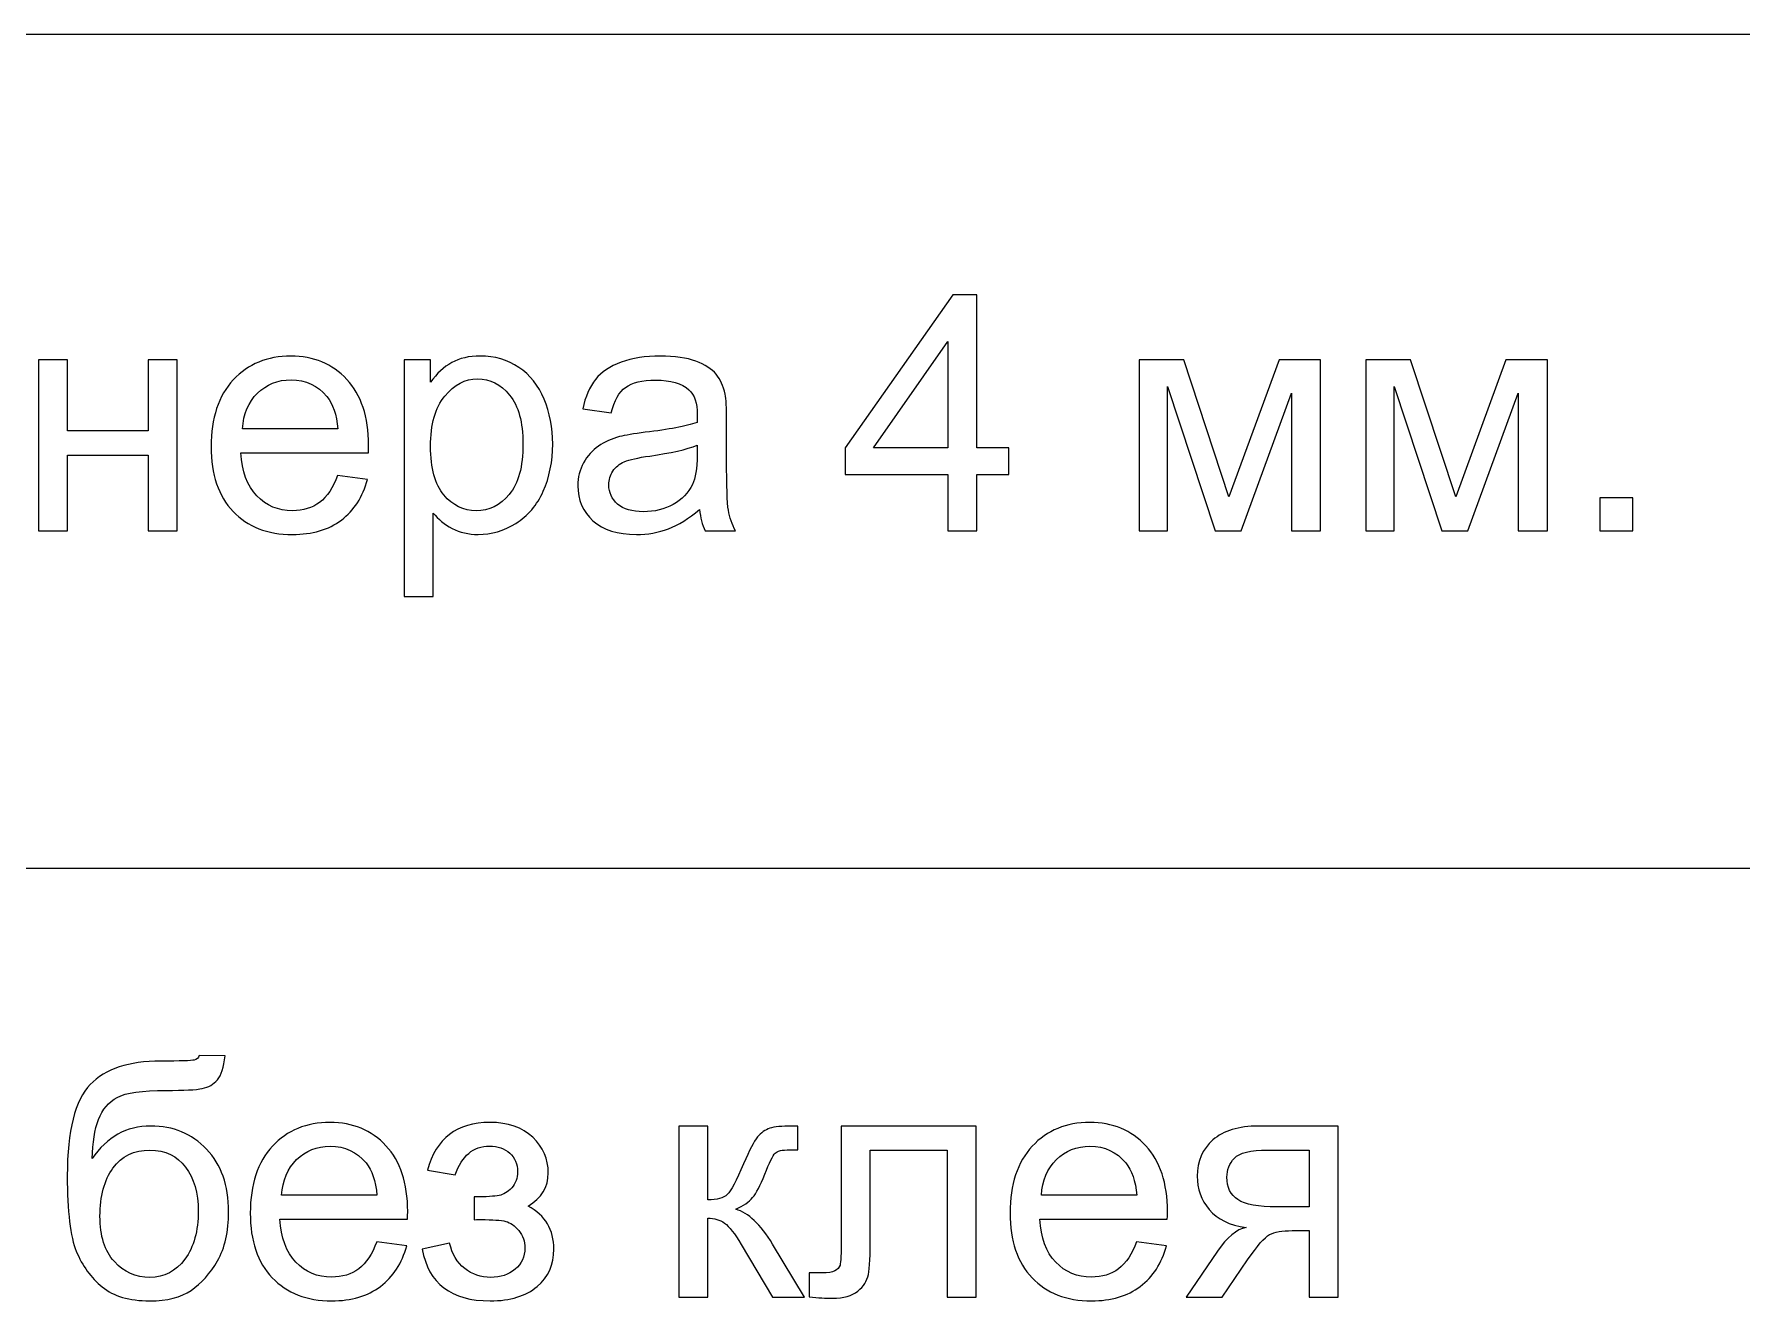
# Model space of a CAD drawing. Header units: millimetres. Extents: x -998 to 1016, y -1915 to 1914.
# Drawn here: x -715.9 to -597.2, y 1483.8 to 1571.8 of the extents above; entities that cross this region are included whole.
import ezdxf

# ---------------------------------------------------------------- set-up
doc = ezdxf.new("R2010")
doc.units = ezdxf.units.MM
doc.header["$MEASUREMENT"] = 0
doc.layers.add('layer 1', color=7, linetype='Continuous')

msp = doc.modelspace()

# ---------------------------------------------------------------- linework, layer by layer
at = {"layer": 'layer 1', "color": 30, "lineweight": 20}
msp.add_open_spline([(-807.1737, 1513.8448), (-807.1737, 1513.8448), (-15.4561, 1513.8448), (-15.4561, 1513.8448), (-15.4561, 1513.8448), (-15.4561, 1523.849), (-15.4561, 1545.1696), (-15.4561, 1571.8448), (-15.4561, 1571.8448), (-15.4561, 1571.8448), (-30.2756, 1571.8448), (-30.2756, 1571.8448), (-30.2756, 1571.8448), (-30.2756, 1571.8448), (-807.1737, 1571.8448), (-807.1737, 1571.8448), (-807.1737, 1571.8448), (-807.1737, 1571.8448), (-821.7336, 1571.8448), (-821.7336, 1571.8448), (-821.7336, 1571.8448), (-821.7336, 1571.8448), (-836.5531, 1571.8448), (-836.5531, 1571.8448), (-836.5531, 1571.8448), (-836.5531, 1545.1696), (-836.5531, 1523.849), (-836.5531, 1513.8448), (-836.5531, 1513.8448), (-836.5531, 1513.8448), (-807.1737, 1513.8448), (-807.1737, 1513.8448)], degree=3, knots=[0, 0, 0, 0, 0.11111111, 0.11111111, 0.11111111, 0.11111111, 0.22222222, 0.22222222, 0.22222222, 0.22222222, 0.33333333, 0.33333333, 0.33333333, 0.33333333, 0.44444444, 0.44444444, 0.44444444, 0.44444444, 0.55555556, 0.55555556, 0.55555556, 0.55555556, 0.66666667, 0.66666667, 0.66666667, 0.66666667, 0.77777778, 0.77777778, 0.77777778, 0.77777778, 1, 1, 1, 1], dxfattribs=at)
at = {"layer": 'layer 1', "color": 250}
for points, knots in [([(-652.3638, 1537.3097), (-652.3638, 1537.3097), (-652.3638, 1541.2308), (-652.3638, 1541.2308), (-652.3638, 1541.2308), (-652.3638, 1541.2308), (-659.4952, 1541.2308), (-659.4952, 1541.2308), (-659.4952, 1541.2308), (-659.4952, 1541.2308), (-659.4952, 1543.0882), (-659.4952, 1543.0882), (-659.4952, 1543.0882), (-659.4952, 1543.0882), (-651.9969, 1553.728), (-651.9969, 1553.728), (-651.9969, 1553.728), (-651.9969, 1553.728), (-650.3459, 1553.728), (-650.3459, 1553.728), (-650.3459, 1553.728), (-650.3459, 1553.728), (-650.3459, 1543.0882), (-650.3459, 1543.0882), (-650.3459, 1543.0882), (-650.3459, 1543.0882), (-648.1217, 1543.0882), (-648.1217, 1543.0882), (-648.1217, 1543.0882), (-648.1217, 1543.0882), (-648.1217, 1541.2308), (-648.1217, 1541.2308), (-648.1217, 1541.2308), (-648.1217, 1541.2308), (-650.3459, 1541.2308), (-650.3459, 1541.2308), (-650.3459, 1541.2308), (-650.3459, 1541.2308), (-650.3459, 1537.3097), (-650.3459, 1537.3097), (-650.3459, 1537.3097), (-650.3459, 1537.3097), (-652.3638, 1537.3097), (-652.3638, 1537.3097)], [0, 0, 0, 0, 0.08333333, 0.08333333, 0.08333333, 0.08333333, 0.16666667, 0.16666667, 0.16666667, 0.16666667, 0.25, 0.25, 0.25, 0.25, 0.33333333, 0.33333333, 0.33333333, 0.33333333, 0.41666667, 0.41666667, 0.41666667, 0.41666667, 0.5, 0.5, 0.5, 0.5, 0.58333333, 0.58333333, 0.58333333, 0.58333333, 0.66666667, 0.66666667, 0.66666667, 0.66666667, 0.75, 0.75, 0.75, 0.75, 0.83333333, 0.83333333, 0.83333333, 0.83333333, 1, 1, 1, 1]), ([(-652.3638, 1543.0882), (-652.3638, 1543.0882), (-652.3638, 1550.4757), (-652.3638, 1550.4757), (-652.3638, 1550.4757), (-652.3638, 1550.4757), (-657.5117, 1543.0882), (-657.5117, 1543.0882), (-657.5117, 1543.0882), (-657.5117, 1543.0882), (-652.3638, 1543.0882), (-652.3638, 1543.0882)], [0, 0, 0, 0, 0.25, 0.25, 0.25, 0.25, 0.5, 0.5, 0.5, 0.5, 1, 1, 1, 1]), ([(-715.549, 1549.2107), (-715.549, 1549.2107), (-713.5311, 1549.2107), (-713.5311, 1549.2107), (-713.5311, 1549.2107), (-713.5311, 1549.2107), (-713.5311, 1544.2577), (-713.5311, 1544.2577), (-713.5311, 1544.2577), (-713.5311, 1544.2577), (-707.936, 1544.2577), (-707.936, 1544.2577), (-707.936, 1544.2577), (-707.936, 1544.2577), (-707.936, 1549.2107), (-707.936, 1549.2107), (-707.936, 1549.2107), (-707.936, 1549.2107), (-705.9181, 1549.2107), (-705.9181, 1549.2107), (-705.9181, 1549.2107), (-705.9181, 1549.2107), (-705.9181, 1537.3097), (-705.9181, 1537.3097), (-705.9181, 1537.3097), (-705.9181, 1537.3097), (-707.936, 1537.3097), (-707.936, 1537.3097), (-707.936, 1537.3097), (-707.936, 1537.3097), (-707.936, 1542.5837), (-707.936, 1542.5837), (-707.936, 1542.5837), (-707.936, 1542.5837), (-713.5311, 1542.5837), (-713.5311, 1542.5837), (-713.5311, 1542.5837), (-713.5311, 1542.5837), (-713.5311, 1537.3097), (-713.5311, 1537.3097), (-713.5311, 1537.3097), (-713.5311, 1537.3097), (-715.549, 1537.3097), (-715.549, 1537.3097), (-715.549, 1537.3097), (-715.549, 1537.3097), (-715.549, 1549.2107), (-715.549, 1549.2107)], [0, 0, 0, 0, 0.07692308, 0.07692308, 0.07692308, 0.07692308, 0.15384615, 0.15384615, 0.15384615, 0.15384615, 0.23076923, 0.23076923, 0.23076923, 0.23076923, 0.30769231, 0.30769231, 0.30769231, 0.30769231, 0.38461538, 0.38461538, 0.38461538, 0.38461538, 0.46153846, 0.46153846, 0.46153846, 0.46153846, 0.53846154, 0.53846154, 0.53846154, 0.53846154, 0.61538462, 0.61538462, 0.61538462, 0.61538462, 0.69230769, 0.69230769, 0.69230769, 0.69230769, 0.76923077, 0.76923077, 0.76923077, 0.76923077, 0.84615385, 0.84615385, 0.84615385, 0.84615385, 1, 1, 1, 1]), ([(-694.77, 1541.162), (-694.77, 1541.162), (-692.6834, 1540.8869), (-692.6834, 1540.8869), (-692.6834, 1540.8869), (-693.0082, 1539.6754), (-693.6159, 1538.7314), (-694.5025, 1538.0626), (-694.5025, 1538.0626), (-695.3892, 1537.3938), (-696.5204, 1537.0575), (-697.9001, 1537.0575), (-697.9001, 1537.0575), (-699.6352, 1537.0575), (-701.011, 1537.5925), (-702.0276, 1538.6626), (-702.0276, 1538.6626), (-703.0442, 1539.7289), (-703.5525, 1541.2308), (-703.5525, 1543.1608), (-703.5525, 1543.1608), (-703.5525, 1545.1558), (-703.0404, 1546.7074), (-702.0123, 1547.8081), (-702.0123, 1547.8081), (-700.9842, 1548.9126), (-699.6504, 1549.4629), (-698.0109, 1549.4629), (-698.0109, 1549.4629), (-696.4249, 1549.4629), (-695.1293, 1548.924), (-694.1242, 1547.8425), (-694.1242, 1547.8425), (-693.119, 1546.7609), (-692.6146, 1545.2399), (-692.6146, 1543.2793), (-692.6146, 1543.2793), (-692.6146, 1543.1608), (-692.6184, 1542.9812), (-692.626, 1542.7443), (-692.626, 1542.7443), (-692.626, 1542.7443), (-701.4887, 1542.7443), (-701.4887, 1542.7443), (-701.4887, 1542.7443), (-701.4123, 1541.441), (-701.0454, 1540.4397), (-700.3804, 1539.748), (-700.3804, 1539.748), (-699.7192, 1539.0562), (-698.8899, 1538.7085), (-697.9001, 1538.7085), (-697.9001, 1538.7085), (-697.1625, 1538.7085), (-696.5319, 1538.9034), (-696.0121, 1539.2932), (-696.0121, 1539.2932), (-695.4885, 1539.683), (-695.0758, 1540.306), (-694.77, 1541.162)], [0, 0, 0, 0, 0.0625, 0.0625, 0.0625, 0.0625, 0.125, 0.125, 0.125, 0.125, 0.1875, 0.1875, 0.1875, 0.1875, 0.25, 0.25, 0.25, 0.25, 0.3125, 0.3125, 0.3125, 0.3125, 0.375, 0.375, 0.375, 0.375, 0.4375, 0.4375, 0.4375, 0.4375, 0.5, 0.5, 0.5, 0.5, 0.5625, 0.5625, 0.5625, 0.5625, 0.625, 0.625, 0.625, 0.625, 0.6875, 0.6875, 0.6875, 0.6875, 0.75, 0.75, 0.75, 0.75, 0.8125, 0.8125, 0.8125, 0.8125, 0.875, 0.875, 0.875, 0.875, 1, 1, 1, 1]), ([(-690.1343, 1532.7465), (-690.1343, 1532.7465), (-690.1343, 1549.2107), (-690.1343, 1549.2107), (-690.1343, 1549.2107), (-690.1343, 1549.2107), (-688.2998, 1549.2107), (-688.2998, 1549.2107), (-688.2998, 1549.2107), (-688.2998, 1549.2107), (-688.2998, 1547.6476), (-688.2998, 1547.6476), (-688.2998, 1547.6476), (-687.868, 1548.2514), (-687.3788, 1548.7062), (-686.8323, 1549.0081), (-686.8323, 1549.0081), (-686.2896, 1549.31), (-685.6284, 1549.4629), (-684.8526, 1549.4629), (-684.8526, 1549.4629), (-683.836, 1549.4629), (-682.9417, 1549.203), (-682.1659, 1548.6795), (-682.1659, 1548.6795), (-681.3901, 1548.1597), (-680.8053, 1547.4221), (-680.4079, 1546.4743), (-680.4079, 1546.4743), (-680.0142, 1545.5227), (-679.8155, 1544.4832), (-679.8155, 1543.3481), (-679.8155, 1543.3481), (-679.8155, 1542.1366), (-680.0334, 1541.0436), (-680.469, 1540.069), (-680.469, 1540.069), (-680.9047, 1539.0983), (-681.5391, 1538.353), (-682.3723, 1537.8333), (-682.3723, 1537.8333), (-683.2016, 1537.3173), (-684.0768, 1537.0575), (-684.994, 1537.0575), (-684.994, 1537.0575), (-685.6666, 1537.0575), (-686.2705, 1537.1989), (-686.8017, 1537.4817), (-686.8017, 1537.4817), (-687.3367, 1537.7645), (-687.7724, 1538.1199), (-688.1164, 1538.5518), (-688.1164, 1538.5518), (-688.1164, 1538.5518), (-688.1164, 1532.7465), (-688.1164, 1532.7465), (-688.1164, 1532.7465), (-688.1164, 1532.7465), (-690.1343, 1532.7465), (-690.1343, 1532.7465)], [0, 0, 0, 0, 0.0625, 0.0625, 0.0625, 0.0625, 0.125, 0.125, 0.125, 0.125, 0.1875, 0.1875, 0.1875, 0.1875, 0.25, 0.25, 0.25, 0.25, 0.3125, 0.3125, 0.3125, 0.3125, 0.375, 0.375, 0.375, 0.375, 0.4375, 0.4375, 0.4375, 0.4375, 0.5, 0.5, 0.5, 0.5, 0.5625, 0.5625, 0.5625, 0.5625, 0.625, 0.625, 0.625, 0.625, 0.6875, 0.6875, 0.6875, 0.6875, 0.75, 0.75, 0.75, 0.75, 0.8125, 0.8125, 0.8125, 0.8125, 0.875, 0.875, 0.875, 0.875, 1, 1, 1, 1]), ([(-669.6076, 1538.8002), (-670.3567, 1538.162), (-671.079, 1537.7148), (-671.7707, 1537.4511), (-671.7707, 1537.4511), (-672.4625, 1537.1874), (-673.2039, 1537.0575), (-673.9988, 1537.0575), (-673.9988, 1537.0575), (-675.3059, 1537.0575), (-676.311, 1537.3747), (-677.0142, 1538.0129), (-677.0142, 1538.0129), (-677.7174, 1538.6473), (-678.069, 1539.4614), (-678.069, 1540.4512), (-678.069, 1540.4512), (-678.069, 1541.0321), (-677.9352, 1541.5633), (-677.6715, 1542.0449), (-677.6715, 1542.0449), (-677.404, 1542.5264), (-677.0562, 1542.9086), (-676.6282, 1543.199), (-676.6282, 1543.199), (-676.1963, 1543.4895), (-675.7148, 1543.7112), (-675.1759, 1543.8602), (-675.1759, 1543.8602), (-674.7785, 1543.9634), (-674.1784, 1544.0628), (-673.3797, 1544.1621), (-673.3797, 1544.1621), (-671.7516, 1544.3532), (-670.5478, 1544.5863), (-669.7796, 1544.8539), (-669.7796, 1544.8539), (-669.7719, 1545.129), (-669.7681, 1545.3048), (-669.7681, 1545.3774), (-669.7681, 1545.3774), (-669.7681, 1546.1953), (-669.9592, 1546.7724), (-670.3414, 1547.1087), (-670.3414, 1547.1087), (-670.8573, 1547.5635), (-671.6255, 1547.789), (-672.6421, 1547.789), (-672.6421, 1547.789), (-673.5937, 1547.789), (-674.2969, 1547.6208), (-674.7479, 1547.2883), (-674.7479, 1547.2883), (-675.2027, 1546.9558), (-675.5352, 1546.3673), (-675.753, 1545.5189), (-675.753, 1545.5189), (-675.753, 1545.5189), (-677.725, 1545.794), (-677.725, 1545.794), (-677.725, 1545.794), (-677.5454, 1546.6386), (-677.2511, 1547.3227), (-676.8384, 1547.8425), (-676.8384, 1547.8425), (-676.4256, 1548.3622), (-675.8294, 1548.7597), (-675.0498, 1549.0425), (-675.0498, 1549.0425), (-674.274, 1549.3215), (-673.3682, 1549.4629), (-672.344, 1549.4629), (-672.344, 1549.4629), (-671.3274, 1549.4629), (-670.4981, 1549.3444), (-669.8598, 1549.1037), (-669.8598, 1549.1037), (-669.2254, 1548.8629), (-668.7554, 1548.5648), (-668.4573, 1548.2017), (-668.4573, 1548.2017), (-668.1592, 1547.8387), (-667.949, 1547.3801), (-667.8267, 1546.8259), (-667.8267, 1546.8259), (-667.7617, 1546.4819), (-667.7273, 1545.8628), (-667.7273, 1544.9723), (-667.7273, 1544.9723), (-667.7273, 1544.9723), (-667.7273, 1542.2971), (-667.7273, 1542.2971), (-667.7273, 1542.2971), (-667.7273, 1540.4283), (-667.6853, 1539.2473), (-667.6012, 1538.7467), (-667.6012, 1538.7467), (-667.5209, 1538.246), (-667.3528, 1537.7683), (-667.1082, 1537.3097), (-667.1082, 1537.3097), (-667.1082, 1537.3097), (-669.2178, 1537.3097), (-669.2178, 1537.3097), (-669.2178, 1537.3097), (-669.4203, 1537.7339), (-669.5503, 1538.2307), (-669.6076, 1538.8002)], [0, 0, 0, 0, 0.03571429, 0.03571429, 0.03571429, 0.03571429, 0.07142857, 0.07142857, 0.07142857, 0.07142857, 0.10714286, 0.10714286, 0.10714286, 0.10714286, 0.14285714, 0.14285714, 0.14285714, 0.14285714, 0.17857143, 0.17857143, 0.17857143, 0.17857143, 0.21428571, 0.21428571, 0.21428571, 0.21428571, 0.25, 0.25, 0.25, 0.25, 0.28571429, 0.28571429, 0.28571429, 0.28571429, 0.32142857, 0.32142857, 0.32142857, 0.32142857, 0.35714286, 0.35714286, 0.35714286, 0.35714286, 0.39285714, 0.39285714, 0.39285714, 0.39285714, 0.42857143, 0.42857143, 0.42857143, 0.42857143, 0.46428571, 0.46428571, 0.46428571, 0.46428571, 0.5, 0.5, 0.5, 0.5, 0.53571429, 0.53571429, 0.53571429, 0.53571429, 0.57142857, 0.57142857, 0.57142857, 0.57142857, 0.60714286, 0.60714286, 0.60714286, 0.60714286, 0.64285714, 0.64285714, 0.64285714, 0.64285714, 0.67857143, 0.67857143, 0.67857143, 0.67857143, 0.71428571, 0.71428571, 0.71428571, 0.71428571, 0.75, 0.75, 0.75, 0.75, 0.78571429, 0.78571429, 0.78571429, 0.78571429, 0.82142857, 0.82142857, 0.82142857, 0.82142857, 0.85714286, 0.85714286, 0.85714286, 0.85714286, 0.89285714, 0.89285714, 0.89285714, 0.89285714, 0.92857143, 0.92857143, 0.92857143, 0.92857143, 1, 1, 1, 1]), ([(-639.0641, 1549.2107), (-639.0641, 1549.2107), (-635.9608, 1549.2107), (-635.9608, 1549.2107), (-635.9608, 1549.2107), (-635.9608, 1549.2107), (-632.8155, 1539.6868), (-632.8155, 1539.6868), (-632.8155, 1539.6868), (-632.8155, 1539.6868), (-629.3339, 1549.2107), (-629.3339, 1549.2107), (-629.3339, 1549.2107), (-629.3339, 1549.2107), (-626.4523, 1549.2107), (-626.4523, 1549.2107), (-626.4523, 1549.2107), (-626.4523, 1549.2107), (-626.4523, 1537.3097), (-626.4523, 1537.3097), (-626.4523, 1537.3097), (-626.4523, 1537.3097), (-628.4702, 1537.3097), (-628.4702, 1537.3097), (-628.4702, 1537.3097), (-628.4702, 1537.3097), (-628.4702, 1546.8909), (-628.4702, 1546.8909), (-628.4702, 1546.8909), (-628.4702, 1546.8909), (-631.9747, 1537.3097), (-631.9747, 1537.3097), (-631.9747, 1537.3097), (-631.9747, 1537.3097), (-633.7786, 1537.3097), (-633.7786, 1537.3097), (-633.7786, 1537.3097), (-633.7786, 1537.3097), (-637.0921, 1547.3495), (-637.0921, 1547.3495), (-637.0921, 1547.3495), (-637.0921, 1547.3495), (-637.0921, 1537.3097), (-637.0921, 1537.3097), (-637.0921, 1537.3097), (-637.0921, 1537.3097), (-639.0641, 1537.3097), (-639.0641, 1537.3097), (-639.0641, 1537.3097), (-639.0641, 1537.3097), (-639.0641, 1549.2107), (-639.0641, 1549.2107)], [0, 0, 0, 0, 0.07142857, 0.07142857, 0.07142857, 0.07142857, 0.14285714, 0.14285714, 0.14285714, 0.14285714, 0.21428571, 0.21428571, 0.21428571, 0.21428571, 0.28571429, 0.28571429, 0.28571429, 0.28571429, 0.35714286, 0.35714286, 0.35714286, 0.35714286, 0.42857143, 0.42857143, 0.42857143, 0.42857143, 0.5, 0.5, 0.5, 0.5, 0.57142857, 0.57142857, 0.57142857, 0.57142857, 0.64285714, 0.64285714, 0.64285714, 0.64285714, 0.71428571, 0.71428571, 0.71428571, 0.71428571, 0.78571429, 0.78571429, 0.78571429, 0.78571429, 0.85714286, 0.85714286, 0.85714286, 0.85714286, 1, 1, 1, 1]), ([(-623.2993, 1549.2107), (-623.2993, 1549.2107), (-620.196, 1549.2107), (-620.196, 1549.2107), (-620.196, 1549.2107), (-620.196, 1549.2107), (-617.0507, 1539.6868), (-617.0507, 1539.6868), (-617.0507, 1539.6868), (-617.0507, 1539.6868), (-613.5691, 1549.2107), (-613.5691, 1549.2107), (-613.5691, 1549.2107), (-613.5691, 1549.2107), (-610.6875, 1549.2107), (-610.6875, 1549.2107), (-610.6875, 1549.2107), (-610.6875, 1549.2107), (-610.6875, 1537.3097), (-610.6875, 1537.3097), (-610.6875, 1537.3097), (-610.6875, 1537.3097), (-612.7054, 1537.3097), (-612.7054, 1537.3097), (-612.7054, 1537.3097), (-612.7054, 1537.3097), (-612.7054, 1546.8909), (-612.7054, 1546.8909), (-612.7054, 1546.8909), (-612.7054, 1546.8909), (-616.2099, 1537.3097), (-616.2099, 1537.3097), (-616.2099, 1537.3097), (-616.2099, 1537.3097), (-618.0138, 1537.3097), (-618.0138, 1537.3097), (-618.0138, 1537.3097), (-618.0138, 1537.3097), (-621.3273, 1547.3495), (-621.3273, 1547.3495), (-621.3273, 1547.3495), (-621.3273, 1547.3495), (-621.3273, 1537.3097), (-621.3273, 1537.3097), (-621.3273, 1537.3097), (-621.3273, 1537.3097), (-623.2993, 1537.3097), (-623.2993, 1537.3097), (-623.2993, 1537.3097), (-623.2993, 1537.3097), (-623.2993, 1549.2107), (-623.2993, 1549.2107)], [0, 0, 0, 0, 0.07142857, 0.07142857, 0.07142857, 0.07142857, 0.14285714, 0.14285714, 0.14285714, 0.14285714, 0.21428571, 0.21428571, 0.21428571, 0.21428571, 0.28571429, 0.28571429, 0.28571429, 0.28571429, 0.35714286, 0.35714286, 0.35714286, 0.35714286, 0.42857143, 0.42857143, 0.42857143, 0.42857143, 0.5, 0.5, 0.5, 0.5, 0.57142857, 0.57142857, 0.57142857, 0.57142857, 0.64285714, 0.64285714, 0.64285714, 0.64285714, 0.71428571, 0.71428571, 0.71428571, 0.71428571, 0.78571429, 0.78571429, 0.78571429, 0.78571429, 0.85714286, 0.85714286, 0.85714286, 0.85714286, 1, 1, 1, 1]), ([(-701.3741, 1544.3953), (-701.3741, 1544.3953), (-694.7471, 1544.3953), (-694.7471, 1544.3953), (-694.7471, 1544.3953), (-694.835, 1545.3966), (-695.0911, 1546.1456), (-695.5076, 1546.6463), (-695.5076, 1546.6463), (-696.1459, 1547.4221), (-696.979, 1547.8119), (-697.9994, 1547.8119), (-697.9994, 1547.8119), (-698.9243, 1547.8119), (-699.7001, 1547.5024), (-700.3307, 1546.8832), (-700.3307, 1546.8832), (-700.9575, 1546.2641), (-701.3053, 1545.4348), (-701.3741, 1544.3953)], [0, 0, 0, 0, 0.16666667, 0.16666667, 0.16666667, 0.16666667, 0.33333333, 0.33333333, 0.33333333, 0.33333333, 0.5, 0.5, 0.5, 0.5, 0.66666667, 0.66666667, 0.66666667, 0.66666667, 1, 1, 1, 1]), ([(-688.2998, 1543.1876), (-688.2998, 1541.6627), (-687.9903, 1540.5353), (-687.375, 1539.8053), (-687.375, 1539.8053), (-686.7558, 1539.0754), (-686.0068, 1538.7085), (-685.1278, 1538.7085), (-685.1278, 1538.7085), (-684.2335, 1538.7085), (-683.4691, 1539.0868), (-682.8347, 1539.8435), (-682.8347, 1539.8435), (-682.1965, 1540.6002), (-681.8793, 1541.7697), (-681.8793, 1543.3557), (-681.8793, 1543.3557), (-681.8793, 1544.8692), (-682.1888, 1546.0004), (-682.8118, 1546.7533), (-682.8118, 1546.7533), (-683.4347, 1547.5062), (-684.1761, 1547.8807), (-685.0399, 1547.8807), (-685.0399, 1547.8807), (-685.8959, 1547.8807), (-686.6527, 1547.4794), (-687.31, 1546.6807), (-687.31, 1546.6807), (-687.9712, 1545.8781), (-688.2998, 1544.7163), (-688.2998, 1543.1876)], [0, 0, 0, 0, 0.11111111, 0.11111111, 0.11111111, 0.11111111, 0.22222222, 0.22222222, 0.22222222, 0.22222222, 0.33333333, 0.33333333, 0.33333333, 0.33333333, 0.44444444, 0.44444444, 0.44444444, 0.44444444, 0.55555556, 0.55555556, 0.55555556, 0.55555556, 0.66666667, 0.66666667, 0.66666667, 0.66666667, 0.77777778, 0.77777778, 0.77777778, 0.77777778, 1, 1, 1, 1]), ([(-669.7681, 1543.2717), (-670.5019, 1542.9736), (-671.6026, 1542.7213), (-673.0701, 1542.5149), (-673.0701, 1542.5149), (-673.9033, 1542.3965), (-674.4918, 1542.2627), (-674.8358, 1542.1137), (-674.8358, 1542.1137), (-675.1797, 1541.9646), (-675.4434, 1541.7468), (-675.6307, 1541.464), (-675.6307, 1541.464), (-675.818, 1541.1773), (-675.9135, 1540.8601), (-675.9135, 1540.5085), (-675.9135, 1540.5085), (-675.9135, 1539.9773), (-675.711, 1539.5301), (-675.302, 1539.1747), (-675.302, 1539.1747), (-674.8931, 1538.8193), (-674.2969, 1538.6397), (-673.5135, 1538.6397), (-673.5135, 1538.6397), (-672.7376, 1538.6397), (-672.0459, 1538.8078), (-671.4382, 1539.148), (-671.4382, 1539.148), (-670.8344, 1539.4843), (-670.3872, 1539.9467), (-670.1044, 1540.5314), (-670.1044, 1540.5314), (-669.8866, 1540.9862), (-669.7796, 1541.655), (-669.7796, 1542.5379), (-669.7796, 1542.5379), (-669.7796, 1542.5379), (-669.7681, 1543.2717), (-669.7681, 1543.2717)], [0, 0, 0, 0, 0.09090909, 0.09090909, 0.09090909, 0.09090909, 0.18181818, 0.18181818, 0.18181818, 0.18181818, 0.27272727, 0.27272727, 0.27272727, 0.27272727, 0.36363636, 0.36363636, 0.36363636, 0.36363636, 0.45454545, 0.45454545, 0.45454545, 0.45454545, 0.54545455, 0.54545455, 0.54545455, 0.54545455, 0.63636364, 0.63636364, 0.63636364, 0.63636364, 0.72727273, 0.72727273, 0.72727273, 0.72727273, 0.81818182, 0.81818182, 0.81818182, 0.81818182, 1, 1, 1, 1]), ([(-607.03, 1537.3097), (-607.03, 1537.3097), (-607.03, 1539.6028), (-607.03, 1539.6028), (-607.03, 1539.6028), (-607.03, 1539.6028), (-604.737, 1539.6028), (-604.737, 1539.6028), (-604.737, 1539.6028), (-604.737, 1539.6028), (-604.737, 1537.3097), (-604.737, 1537.3097), (-604.737, 1537.3097), (-604.737, 1537.3097), (-607.03, 1537.3097), (-607.03, 1537.3097)], [0, 0, 0, 0, 0.2, 0.2, 0.2, 0.2, 0.4, 0.4, 0.4, 0.4, 0.6, 0.6, 0.6, 0.6, 1, 1, 1, 1]), ([(-704.376, 1500.8384), (-704.376, 1500.8384), (-702.5874, 1500.8155), (-702.5874, 1500.8155), (-702.5874, 1500.8155), (-702.6677, 1500.0167), (-702.8473, 1499.4588), (-703.1187, 1499.1454), (-703.1187, 1499.1454), (-703.39, 1498.832), (-703.7378, 1498.6333), (-704.1658, 1498.5415), (-704.1658, 1498.5415), (-704.5939, 1498.4536), (-705.4346, 1498.4078), (-706.6844, 1498.4078), (-706.6844, 1498.4078), (-708.343, 1498.4078), (-709.4743, 1498.2473), (-710.0781, 1497.9262), (-710.0781, 1497.9262), (-710.6781, 1497.6052), (-711.1138, 1497.0931), (-711.3775, 1496.3899), (-711.3775, 1496.3899), (-711.6412, 1495.6829), (-711.7864, 1494.7771), (-711.817, 1493.665), (-711.817, 1493.665), (-711.3087, 1494.4217), (-710.7163, 1494.9873), (-710.0361, 1495.3657), (-710.0361, 1495.3657), (-709.3596, 1495.744), (-708.5914, 1495.9313), (-707.743, 1495.9313), (-707.743, 1495.9313), (-706.1837, 1495.9313), (-704.892, 1495.3962), (-703.8677, 1494.3261), (-703.8677, 1494.3261), (-702.8473, 1493.256), (-702.3352, 1491.8076), (-702.3352, 1489.977), (-702.3352, 1489.977), (-702.3352, 1488.5897), (-702.5912, 1487.4508), (-703.1072, 1486.5641), (-703.1072, 1486.5641), (-703.6231, 1485.6775), (-704.2346, 1484.9896), (-704.9416, 1484.5042), (-704.9416, 1484.5042), (-705.6448, 1484.0188), (-706.6079, 1483.7781), (-707.8232, 1483.7781), (-707.8232, 1483.7781), (-709.2373, 1483.7781), (-710.3341, 1484.0991), (-711.1176, 1484.745), (-711.1176, 1484.745), (-711.9011, 1485.3908), (-712.5011, 1486.2164), (-712.9215, 1487.2215), (-712.9215, 1487.2215), (-713.3381, 1488.2266), (-713.5483, 1489.9808), (-713.5483, 1492.4764), (-713.5483, 1492.4764), (-713.5483, 1495.6141), (-713.017, 1497.7275), (-711.9584, 1498.8167), (-711.9584, 1498.8167), (-710.8998, 1499.9059), (-709.2679, 1500.4486), (-707.0665, 1500.4486), (-707.0665, 1500.4486), (-705.6945, 1500.4486), (-704.9187, 1500.4715), (-704.7314, 1500.5174), (-704.7314, 1500.5174), (-704.548, 1500.5633), (-704.4295, 1500.6703), (-704.376, 1500.8384)], [0, 0, 0, 0, 0.04545455, 0.04545455, 0.04545455, 0.04545455, 0.09090909, 0.09090909, 0.09090909, 0.09090909, 0.13636364, 0.13636364, 0.13636364, 0.13636364, 0.18181818, 0.18181818, 0.18181818, 0.18181818, 0.22727273, 0.22727273, 0.22727273, 0.22727273, 0.27272727, 0.27272727, 0.27272727, 0.27272727, 0.31818182, 0.31818182, 0.31818182, 0.31818182, 0.36363636, 0.36363636, 0.36363636, 0.36363636, 0.40909091, 0.40909091, 0.40909091, 0.40909091, 0.45454545, 0.45454545, 0.45454545, 0.45454545, 0.5, 0.5, 0.5, 0.5, 0.54545455, 0.54545455, 0.54545455, 0.54545455, 0.59090909, 0.59090909, 0.59090909, 0.59090909, 0.63636364, 0.63636364, 0.63636364, 0.63636364, 0.68181818, 0.68181818, 0.68181818, 0.68181818, 0.72727273, 0.72727273, 0.72727273, 0.72727273, 0.77272727, 0.77272727, 0.77272727, 0.77272727, 0.81818182, 0.81818182, 0.81818182, 0.81818182, 0.86363636, 0.86363636, 0.86363636, 0.86363636, 0.90909091, 0.90909091, 0.90909091, 0.90909091, 1, 1, 1, 1]), ([(-692.047, 1487.8826), (-692.047, 1487.8826), (-689.9604, 1487.6075), (-689.9604, 1487.6075), (-689.9604, 1487.6075), (-690.2852, 1486.396), (-690.8929, 1485.452), (-691.7795, 1484.7832), (-691.7795, 1484.7832), (-692.6662, 1484.1144), (-693.7974, 1483.7781), (-695.1771, 1483.7781), (-695.1771, 1483.7781), (-696.9122, 1483.7781), (-698.288, 1484.3131), (-699.3046, 1485.3832), (-699.3046, 1485.3832), (-700.3212, 1486.4495), (-700.8295, 1487.9514), (-700.8295, 1489.8814), (-700.8295, 1489.8814), (-700.8295, 1491.8764), (-700.3174, 1493.428), (-699.2893, 1494.5287), (-699.2893, 1494.5287), (-698.2612, 1495.6332), (-696.9274, 1496.1835), (-695.2879, 1496.1835), (-695.2879, 1496.1835), (-693.7019, 1496.1835), (-692.4063, 1495.6446), (-691.4012, 1494.5631), (-691.4012, 1494.5631), (-690.396, 1493.4815), (-689.8916, 1491.9605), (-689.8916, 1489.9999), (-689.8916, 1489.9999), (-689.8916, 1489.8814), (-689.8954, 1489.7018), (-689.903, 1489.4649), (-689.903, 1489.4649), (-689.903, 1489.4649), (-698.7657, 1489.4649), (-698.7657, 1489.4649), (-698.7657, 1489.4649), (-698.6893, 1488.1616), (-698.3224, 1487.1603), (-697.6574, 1486.4686), (-697.6574, 1486.4686), (-696.9962, 1485.7768), (-696.1669, 1485.4291), (-695.1771, 1485.4291), (-695.1771, 1485.4291), (-694.4395, 1485.4291), (-693.8089, 1485.624), (-693.2891, 1486.0138), (-693.2891, 1486.0138), (-692.7655, 1486.4036), (-692.3528, 1487.0266), (-692.047, 1487.8826)], [0, 0, 0, 0, 0.0625, 0.0625, 0.0625, 0.0625, 0.125, 0.125, 0.125, 0.125, 0.1875, 0.1875, 0.1875, 0.1875, 0.25, 0.25, 0.25, 0.25, 0.3125, 0.3125, 0.3125, 0.3125, 0.375, 0.375, 0.375, 0.375, 0.4375, 0.4375, 0.4375, 0.4375, 0.5, 0.5, 0.5, 0.5, 0.5625, 0.5625, 0.5625, 0.5625, 0.625, 0.625, 0.625, 0.625, 0.6875, 0.6875, 0.6875, 0.6875, 0.75, 0.75, 0.75, 0.75, 0.8125, 0.8125, 0.8125, 0.8125, 0.875, 0.875, 0.875, 0.875, 1, 1, 1, 1]), ([(-685.2788, 1489.419), (-685.2788, 1489.419), (-685.2788, 1491.0012), (-685.2788, 1491.0012), (-685.2788, 1491.0012), (-684.4303, 1491.0088), (-683.8494, 1491.0432), (-683.5437, 1491.1006), (-683.5437, 1491.1006), (-683.2341, 1491.1617), (-682.9398, 1491.3375), (-682.6647, 1491.6356), (-682.6647, 1491.6356), (-682.3895, 1491.9337), (-682.2519, 1492.3044), (-682.2519, 1492.7516), (-682.2519, 1492.7516), (-682.2519, 1493.2904), (-682.4315, 1493.7261), (-682.7946, 1494.0472), (-682.7946, 1494.0472), (-683.1577, 1494.372), (-683.6239, 1494.5325), (-684.201, 1494.5325), (-684.201, 1494.5325), (-685.3361, 1494.5325), (-686.131, 1493.8675), (-686.5858, 1492.5376), (-686.5858, 1492.5376), (-686.5858, 1492.5376), (-688.512, 1492.8586), (-688.512, 1492.8586), (-688.512, 1492.8586), (-687.9158, 1495.0752), (-686.4712, 1496.1835), (-684.1857, 1496.1835), (-684.1857, 1496.1835), (-682.9169, 1496.1835), (-681.9233, 1495.8396), (-681.2009, 1495.1478), (-681.2009, 1495.1478), (-680.4786, 1494.4561), (-680.1194, 1493.6306), (-680.1194, 1492.6713), (-680.1194, 1492.6713), (-680.1194, 1491.7044), (-680.5895, 1490.9324), (-681.5258, 1490.363), (-681.5258, 1490.363), (-680.9258, 1490.0419), (-680.4786, 1489.633), (-680.1767, 1489.1362), (-680.1767, 1489.1362), (-679.8786, 1488.6394), (-679.7296, 1488.0508), (-679.7296, 1487.3705), (-679.7296, 1487.3705), (-679.7296, 1486.3043), (-680.1194, 1485.4405), (-680.8952, 1484.7755), (-680.8952, 1484.7755), (-681.6748, 1484.1106), (-682.7602, 1483.7781), (-684.159, 1483.7781), (-684.159, 1483.7781), (-686.8724, 1483.7781), (-688.447, 1484.9781), (-688.8789, 1487.3782), (-688.8789, 1487.3782), (-688.8789, 1487.3782), (-686.9756, 1487.7909), (-686.9756, 1487.7909), (-686.9756, 1487.7909), (-686.8036, 1487.0342), (-686.4559, 1486.4457), (-685.9285, 1486.0291), (-685.9285, 1486.0291), (-685.4011, 1485.6125), (-684.801, 1485.4061), (-684.1208, 1485.4061), (-684.1208, 1485.4061), (-683.4405, 1485.4061), (-682.8749, 1485.5972), (-682.4239, 1485.9832), (-682.4239, 1485.9832), (-681.9729, 1486.3654), (-681.7474, 1486.8546), (-681.7474, 1487.4508), (-681.7474, 1487.4508), (-681.7474, 1487.9132), (-681.8889, 1488.3145), (-682.1717, 1488.6585), (-682.1717, 1488.6585), (-682.4545, 1489.0024), (-682.7564, 1489.2164), (-683.0774, 1489.3005), (-683.0774, 1489.3005), (-683.3985, 1489.3884), (-683.9794, 1489.4305), (-684.8201, 1489.4305), (-684.8201, 1489.4305), (-684.8889, 1489.4305), (-685.0418, 1489.4266), (-685.2788, 1489.419)], [0, 0, 0, 0, 0.03703704, 0.03703704, 0.03703704, 0.03703704, 0.07407407, 0.07407407, 0.07407407, 0.07407407, 0.11111111, 0.11111111, 0.11111111, 0.11111111, 0.14814815, 0.14814815, 0.14814815, 0.14814815, 0.18518519, 0.18518519, 0.18518519, 0.18518519, 0.22222222, 0.22222222, 0.22222222, 0.22222222, 0.25925926, 0.25925926, 0.25925926, 0.25925926, 0.2962963, 0.2962963, 0.2962963, 0.2962963, 0.33333333, 0.33333333, 0.33333333, 0.33333333, 0.37037037, 0.37037037, 0.37037037, 0.37037037, 0.40740741, 0.40740741, 0.40740741, 0.40740741, 0.44444444, 0.44444444, 0.44444444, 0.44444444, 0.48148148, 0.48148148, 0.48148148, 0.48148148, 0.51851852, 0.51851852, 0.51851852, 0.51851852, 0.55555556, 0.55555556, 0.55555556, 0.55555556, 0.59259259, 0.59259259, 0.59259259, 0.59259259, 0.62962963, 0.62962963, 0.62962963, 0.62962963, 0.66666667, 0.66666667, 0.66666667, 0.66666667, 0.7037037, 0.7037037, 0.7037037, 0.7037037, 0.74074074, 0.74074074, 0.74074074, 0.74074074, 0.77777778, 0.77777778, 0.77777778, 0.77777778, 0.81481481, 0.81481481, 0.81481481, 0.81481481, 0.85185185, 0.85185185, 0.85185185, 0.85185185, 0.88888889, 0.88888889, 0.88888889, 0.88888889, 0.92592593, 0.92592593, 0.92592593, 0.92592593, 1, 1, 1, 1]), ([(-671.0541, 1495.9313), (-671.0541, 1495.9313), (-669.0362, 1495.9313), (-669.0362, 1495.9313), (-669.0362, 1495.9313), (-669.0362, 1495.9313), (-669.0362, 1490.7948), (-669.0362, 1490.7948), (-669.0362, 1490.7948), (-668.3942, 1490.7948), (-667.9432, 1490.9171), (-667.6833, 1491.1655), (-667.6833, 1491.1655), (-667.4273, 1491.4101), (-667.0489, 1492.1248), (-666.5444, 1493.3134), (-666.5444, 1493.3134), (-666.147, 1494.2535), (-665.8259, 1494.8727), (-665.5813, 1495.1707), (-665.5813, 1495.1707), (-665.3329, 1495.4688), (-665.0501, 1495.6714), (-664.7291, 1495.7746), (-664.7291, 1495.7746), (-664.4042, 1495.8778), (-663.8883, 1495.9313), (-663.1813, 1495.9313), (-663.1813, 1495.9313), (-663.1813, 1495.9313), (-662.7762, 1495.9313), (-662.7762, 1495.9313), (-662.7762, 1495.9313), (-662.7762, 1495.9313), (-662.7762, 1494.2688), (-662.7762, 1494.2688), (-662.7762, 1494.2688), (-662.7762, 1494.2688), (-663.338, 1494.2803), (-663.338, 1494.2803), (-663.338, 1494.2803), (-663.8692, 1494.2803), (-664.2093, 1494.2), (-664.3584, 1494.0433), (-664.3584, 1494.0433), (-664.5151, 1493.879), (-664.7558, 1493.3898), (-665.0769, 1492.5758), (-665.0769, 1492.5758), (-665.3826, 1491.7961), (-665.6616, 1491.2573), (-665.9177, 1490.9592), (-665.9177, 1490.9592), (-666.1699, 1490.6611), (-666.5635, 1490.3897), (-667.0948, 1490.1413), (-667.0948, 1490.1413), (-666.2272, 1489.9082), (-665.3711, 1489.1018), (-664.5304, 1487.7183), (-664.5304, 1487.7183), (-664.5304, 1487.7183), (-662.3176, 1484.0303), (-662.3176, 1484.0303), (-662.3176, 1484.0303), (-662.3176, 1484.0303), (-664.5342, 1484.0303), (-664.5342, 1484.0303), (-664.5342, 1484.0303), (-664.5342, 1484.0303), (-666.7164, 1487.7068), (-666.7164, 1487.7068), (-666.7164, 1487.7068), (-667.1559, 1488.4521), (-667.5381, 1488.9413), (-667.8629, 1489.1782), (-667.8629, 1489.1782), (-668.1916, 1489.4152), (-668.5814, 1489.5336), (-669.0362, 1489.5336), (-669.0362, 1489.5336), (-669.0362, 1489.5336), (-669.0362, 1484.0303), (-669.0362, 1484.0303), (-669.0362, 1484.0303), (-669.0362, 1484.0303), (-671.0541, 1484.0303), (-671.0541, 1484.0303), (-671.0541, 1484.0303), (-671.0541, 1484.0303), (-671.0541, 1495.9313), (-671.0541, 1495.9313)], [0, 0, 0, 0, 0.04166667, 0.04166667, 0.04166667, 0.04166667, 0.08333333, 0.08333333, 0.08333333, 0.08333333, 0.125, 0.125, 0.125, 0.125, 0.16666667, 0.16666667, 0.16666667, 0.16666667, 0.20833333, 0.20833333, 0.20833333, 0.20833333, 0.25, 0.25, 0.25, 0.25, 0.29166667, 0.29166667, 0.29166667, 0.29166667, 0.33333333, 0.33333333, 0.33333333, 0.33333333, 0.375, 0.375, 0.375, 0.375, 0.41666667, 0.41666667, 0.41666667, 0.41666667, 0.45833333, 0.45833333, 0.45833333, 0.45833333, 0.5, 0.5, 0.5, 0.5, 0.54166667, 0.54166667, 0.54166667, 0.54166667, 0.58333333, 0.58333333, 0.58333333, 0.58333333, 0.625, 0.625, 0.625, 0.625, 0.66666667, 0.66666667, 0.66666667, 0.66666667, 0.70833333, 0.70833333, 0.70833333, 0.70833333, 0.75, 0.75, 0.75, 0.75, 0.79166667, 0.79166667, 0.79166667, 0.79166667, 0.83333333, 0.83333333, 0.83333333, 0.83333333, 0.875, 0.875, 0.875, 0.875, 0.91666667, 0.91666667, 0.91666667, 0.91666667, 1, 1, 1, 1]), ([(-659.757, 1495.9313), (-659.757, 1495.9313), (-650.3783, 1495.9313), (-650.3783, 1495.9313), (-650.3783, 1495.9313), (-650.3783, 1495.9313), (-650.3783, 1484.0418), (-650.3783, 1484.0418), (-650.3783, 1484.0418), (-650.3783, 1484.0418), (-652.3962, 1484.0418), (-652.3962, 1484.0418), (-652.3962, 1484.0418), (-652.3962, 1484.0418), (-652.3962, 1494.2573), (-652.3962, 1494.2573), (-652.3962, 1494.2573), (-652.3962, 1494.2573), (-657.7391, 1494.2573), (-657.7391, 1494.2573), (-657.7391, 1494.2573), (-657.7391, 1494.2573), (-657.7391, 1488.3374), (-657.7391, 1488.3374), (-657.7391, 1488.3374), (-657.7391, 1486.9578), (-657.7849, 1486.0482), (-657.8728, 1485.6049), (-657.8728, 1485.6049), (-657.9646, 1485.1654), (-658.2091, 1484.7832), (-658.6104, 1484.4545), (-658.6104, 1484.4545), (-659.0155, 1484.1258), (-659.5965, 1483.9615), (-660.357, 1483.9615), (-660.357, 1483.9615), (-660.8271, 1483.9615), (-661.3698, 1483.9921), (-661.9812, 1484.0494), (-661.9812, 1484.0494), (-661.9812, 1484.0494), (-661.9812, 1485.7272), (-661.9812, 1485.7272), (-661.9812, 1485.7272), (-661.9812, 1485.7272), (-661.0984, 1485.7272), (-661.0984, 1485.7272), (-661.0984, 1485.7272), (-660.6818, 1485.7272), (-660.3837, 1485.7692), (-660.2041, 1485.8571), (-660.2041, 1485.8571), (-660.0245, 1485.9412), (-659.906, 1486.0788), (-659.8449, 1486.266), (-659.8449, 1486.266), (-659.7875, 1486.4533), (-659.757, 1487.061), (-659.757, 1488.089), (-659.757, 1488.089), (-659.757, 1488.089), (-659.757, 1495.9313), (-659.757, 1495.9313)], [0, 0, 0, 0, 0.05882353, 0.05882353, 0.05882353, 0.05882353, 0.11764706, 0.11764706, 0.11764706, 0.11764706, 0.17647059, 0.17647059, 0.17647059, 0.17647059, 0.23529412, 0.23529412, 0.23529412, 0.23529412, 0.29411765, 0.29411765, 0.29411765, 0.29411765, 0.35294118, 0.35294118, 0.35294118, 0.35294118, 0.41176471, 0.41176471, 0.41176471, 0.41176471, 0.47058824, 0.47058824, 0.47058824, 0.47058824, 0.52941176, 0.52941176, 0.52941176, 0.52941176, 0.58823529, 0.58823529, 0.58823529, 0.58823529, 0.64705882, 0.64705882, 0.64705882, 0.64705882, 0.70588235, 0.70588235, 0.70588235, 0.70588235, 0.76470588, 0.76470588, 0.76470588, 0.76470588, 0.82352941, 0.82352941, 0.82352941, 0.82352941, 0.88235294, 0.88235294, 0.88235294, 0.88235294, 1, 1, 1, 1]), ([(-639.2455, 1487.8826), (-639.2455, 1487.8826), (-637.1589, 1487.6075), (-637.1589, 1487.6075), (-637.1589, 1487.6075), (-637.4837, 1486.396), (-638.0914, 1485.452), (-638.978, 1484.7832), (-638.978, 1484.7832), (-639.8647, 1484.1144), (-640.9959, 1483.7781), (-642.3756, 1483.7781), (-642.3756, 1483.7781), (-644.1107, 1483.7781), (-645.4865, 1484.3131), (-646.5031, 1485.3832), (-646.5031, 1485.3832), (-647.5197, 1486.4495), (-648.028, 1487.9514), (-648.028, 1489.8814), (-648.028, 1489.8814), (-648.028, 1491.8764), (-647.5159, 1493.428), (-646.4878, 1494.5287), (-646.4878, 1494.5287), (-645.4597, 1495.6332), (-644.1259, 1496.1835), (-642.4864, 1496.1835), (-642.4864, 1496.1835), (-640.9004, 1496.1835), (-639.6048, 1495.6446), (-638.5997, 1494.5631), (-638.5997, 1494.5631), (-637.5945, 1493.4815), (-637.0901, 1491.9605), (-637.0901, 1489.9999), (-637.0901, 1489.9999), (-637.0901, 1489.8814), (-637.0939, 1489.7018), (-637.1015, 1489.4649), (-637.1015, 1489.4649), (-637.1015, 1489.4649), (-645.9642, 1489.4649), (-645.9642, 1489.4649), (-645.9642, 1489.4649), (-645.8878, 1488.1616), (-645.5209, 1487.1603), (-644.8559, 1486.4686), (-644.8559, 1486.4686), (-644.1947, 1485.7768), (-643.3654, 1485.4291), (-642.3756, 1485.4291), (-642.3756, 1485.4291), (-641.638, 1485.4291), (-641.0074, 1485.624), (-640.4876, 1486.0138), (-640.4876, 1486.0138), (-639.964, 1486.4036), (-639.5513, 1487.0266), (-639.2455, 1487.8826)], [0, 0, 0, 0, 0.0625, 0.0625, 0.0625, 0.0625, 0.125, 0.125, 0.125, 0.125, 0.1875, 0.1875, 0.1875, 0.1875, 0.25, 0.25, 0.25, 0.25, 0.3125, 0.3125, 0.3125, 0.3125, 0.375, 0.375, 0.375, 0.375, 0.4375, 0.4375, 0.4375, 0.4375, 0.5, 0.5, 0.5, 0.5, 0.5625, 0.5625, 0.5625, 0.5625, 0.625, 0.625, 0.625, 0.625, 0.6875, 0.6875, 0.6875, 0.6875, 0.75, 0.75, 0.75, 0.75, 0.8125, 0.8125, 0.8125, 0.8125, 0.875, 0.875, 0.875, 0.875, 1, 1, 1, 1]), ([(-625.2312, 1495.9313), (-625.2312, 1495.9313), (-625.2312, 1484.0303), (-625.2312, 1484.0303), (-625.2312, 1484.0303), (-625.2312, 1484.0303), (-627.2491, 1484.0303), (-627.2491, 1484.0303), (-627.2491, 1484.0303), (-627.2491, 1484.0303), (-627.2491, 1488.6623), (-627.2491, 1488.6623), (-627.2491, 1488.6623), (-627.2491, 1488.6623), (-628.4109, 1488.6623), (-628.4109, 1488.6623), (-628.4109, 1488.6623), (-629.1179, 1488.6623), (-629.6453, 1488.5706), (-629.9931, 1488.3833), (-629.9931, 1488.3833), (-630.3409, 1488.196), (-630.8492, 1487.6113), (-631.518, 1486.6215), (-631.518, 1486.6215), (-631.518, 1486.6215), (-633.2913, 1484.0303), (-633.2913, 1484.0303), (-633.2913, 1484.0303), (-633.2913, 1484.0303), (-635.7907, 1484.0303), (-635.7907, 1484.0303), (-635.7907, 1484.0303), (-635.7907, 1484.0303), (-633.6123, 1487.2253), (-633.6123, 1487.2253), (-633.6123, 1487.2253), (-632.9473, 1488.2037), (-632.2823, 1488.754), (-631.6212, 1488.8801), (-631.6212, 1488.8801), (-632.7715, 1489.0368), (-633.6276, 1489.4534), (-634.1856, 1490.126), (-634.1856, 1490.126), (-634.7435, 1490.7986), (-635.0225, 1491.5745), (-635.0225, 1492.4497), (-635.0225, 1492.4497), (-635.0225, 1493.4854), (-634.6595, 1494.3223), (-633.9295, 1494.9644), (-633.9295, 1494.9644), (-633.1995, 1495.6103), (-632.1409, 1495.9313), (-630.7574, 1495.9313), (-630.7574, 1495.9313), (-630.7574, 1495.9313), (-625.2312, 1495.9313), (-625.2312, 1495.9313)], [0, 0, 0, 0, 0.0625, 0.0625, 0.0625, 0.0625, 0.125, 0.125, 0.125, 0.125, 0.1875, 0.1875, 0.1875, 0.1875, 0.25, 0.25, 0.25, 0.25, 0.3125, 0.3125, 0.3125, 0.3125, 0.375, 0.375, 0.375, 0.375, 0.4375, 0.4375, 0.4375, 0.4375, 0.5, 0.5, 0.5, 0.5, 0.5625, 0.5625, 0.5625, 0.5625, 0.625, 0.625, 0.625, 0.625, 0.6875, 0.6875, 0.6875, 0.6875, 0.75, 0.75, 0.75, 0.75, 0.8125, 0.8125, 0.8125, 0.8125, 0.875, 0.875, 0.875, 0.875, 1, 1, 1, 1]), ([(-704.4448, 1490.0343), (-704.4448, 1491.2687), (-704.7391, 1492.2815), (-705.3238, 1493.0726), (-705.3238, 1493.0726), (-705.9085, 1493.8637), (-706.734, 1494.2573), (-707.8003, 1494.2573), (-707.8003, 1494.2573), (-708.9125, 1494.2573), (-709.7685, 1493.8408), (-710.3724, 1493.0038), (-710.3724, 1493.0038), (-710.9762, 1492.1707), (-711.2781, 1491.0585), (-711.2781, 1489.6636), (-711.2781, 1489.6636), (-711.2781, 1488.2877), (-710.9456, 1487.2329), (-710.2768, 1486.503), (-710.2768, 1486.503), (-709.6118, 1485.773), (-708.7863, 1485.4061), (-707.8118, 1485.4061), (-707.8118, 1485.4061), (-706.8105, 1485.4061), (-706.0003, 1485.8304), (-705.3773, 1486.675), (-705.3773, 1486.675), (-704.7544, 1487.5196), (-704.4448, 1488.6394), (-704.4448, 1490.0343)], [0, 0, 0, 0, 0.11111111, 0.11111111, 0.11111111, 0.11111111, 0.22222222, 0.22222222, 0.22222222, 0.22222222, 0.33333333, 0.33333333, 0.33333333, 0.33333333, 0.44444444, 0.44444444, 0.44444444, 0.44444444, 0.55555556, 0.55555556, 0.55555556, 0.55555556, 0.66666667, 0.66666667, 0.66666667, 0.66666667, 0.77777778, 0.77777778, 0.77777778, 0.77777778, 1, 1, 1, 1]), ([(-698.6511, 1491.1159), (-698.6511, 1491.1159), (-692.0241, 1491.1159), (-692.0241, 1491.1159), (-692.0241, 1491.1159), (-692.112, 1492.1172), (-692.3681, 1492.8662), (-692.7846, 1493.3669), (-692.7846, 1493.3669), (-693.4229, 1494.1427), (-694.256, 1494.5325), (-695.2764, 1494.5325), (-695.2764, 1494.5325), (-696.2013, 1494.5325), (-696.9771, 1494.223), (-697.6077, 1493.6038), (-697.6077, 1493.6038), (-698.2345, 1492.9847), (-698.5823, 1492.1554), (-698.6511, 1491.1159)], [0, 0, 0, 0, 0.16666667, 0.16666667, 0.16666667, 0.16666667, 0.33333333, 0.33333333, 0.33333333, 0.33333333, 0.5, 0.5, 0.5, 0.5, 0.66666667, 0.66666667, 0.66666667, 0.66666667, 1, 1, 1, 1]), ([(-645.8496, 1491.1159), (-645.8496, 1491.1159), (-639.2226, 1491.1159), (-639.2226, 1491.1159), (-639.2226, 1491.1159), (-639.3105, 1492.1172), (-639.5666, 1492.8662), (-639.9831, 1493.3669), (-639.9831, 1493.3669), (-640.6214, 1494.1427), (-641.4545, 1494.5325), (-642.4749, 1494.5325), (-642.4749, 1494.5325), (-643.3998, 1494.5325), (-644.1756, 1494.223), (-644.8062, 1493.6038), (-644.8062, 1493.6038), (-645.433, 1492.9847), (-645.7808, 1492.1554), (-645.8496, 1491.1159)], [0, 0, 0, 0, 0.16666667, 0.16666667, 0.16666667, 0.16666667, 0.33333333, 0.33333333, 0.33333333, 0.33333333, 0.5, 0.5, 0.5, 0.5, 0.66666667, 0.66666667, 0.66666667, 0.66666667, 1, 1, 1, 1]), ([(-627.2491, 1494.2573), (-627.2491, 1494.2573), (-630.1154, 1494.2573), (-630.1154, 1494.2573), (-630.1154, 1494.2573), (-631.3154, 1494.2573), (-632.0912, 1494.0701), (-632.439, 1493.6955), (-632.439, 1493.6955), (-632.7868, 1493.321), (-632.9588, 1492.8815), (-632.9588, 1492.3809), (-632.9588, 1492.3809), (-632.9588, 1491.67), (-632.7027, 1491.1464), (-632.1906, 1490.8139), (-632.1906, 1490.8139), (-631.6823, 1490.4814), (-630.7765, 1490.3133), (-629.4771, 1490.3133), (-629.4771, 1490.3133), (-629.4771, 1490.3133), (-627.2491, 1490.3133), (-627.2491, 1490.3133), (-627.2491, 1490.3133), (-627.2491, 1490.3133), (-627.2491, 1494.2573), (-627.2491, 1494.2573)], [0, 0, 0, 0, 0.125, 0.125, 0.125, 0.125, 0.25, 0.25, 0.25, 0.25, 0.375, 0.375, 0.375, 0.375, 0.5, 0.5, 0.5, 0.5, 0.625, 0.625, 0.625, 0.625, 0.75, 0.75, 0.75, 0.75, 1, 1, 1, 1])]:
    msp.add_open_spline(points, degree=3, knots=knots, dxfattribs=at)

doc.saveas('drawing.dxf')
